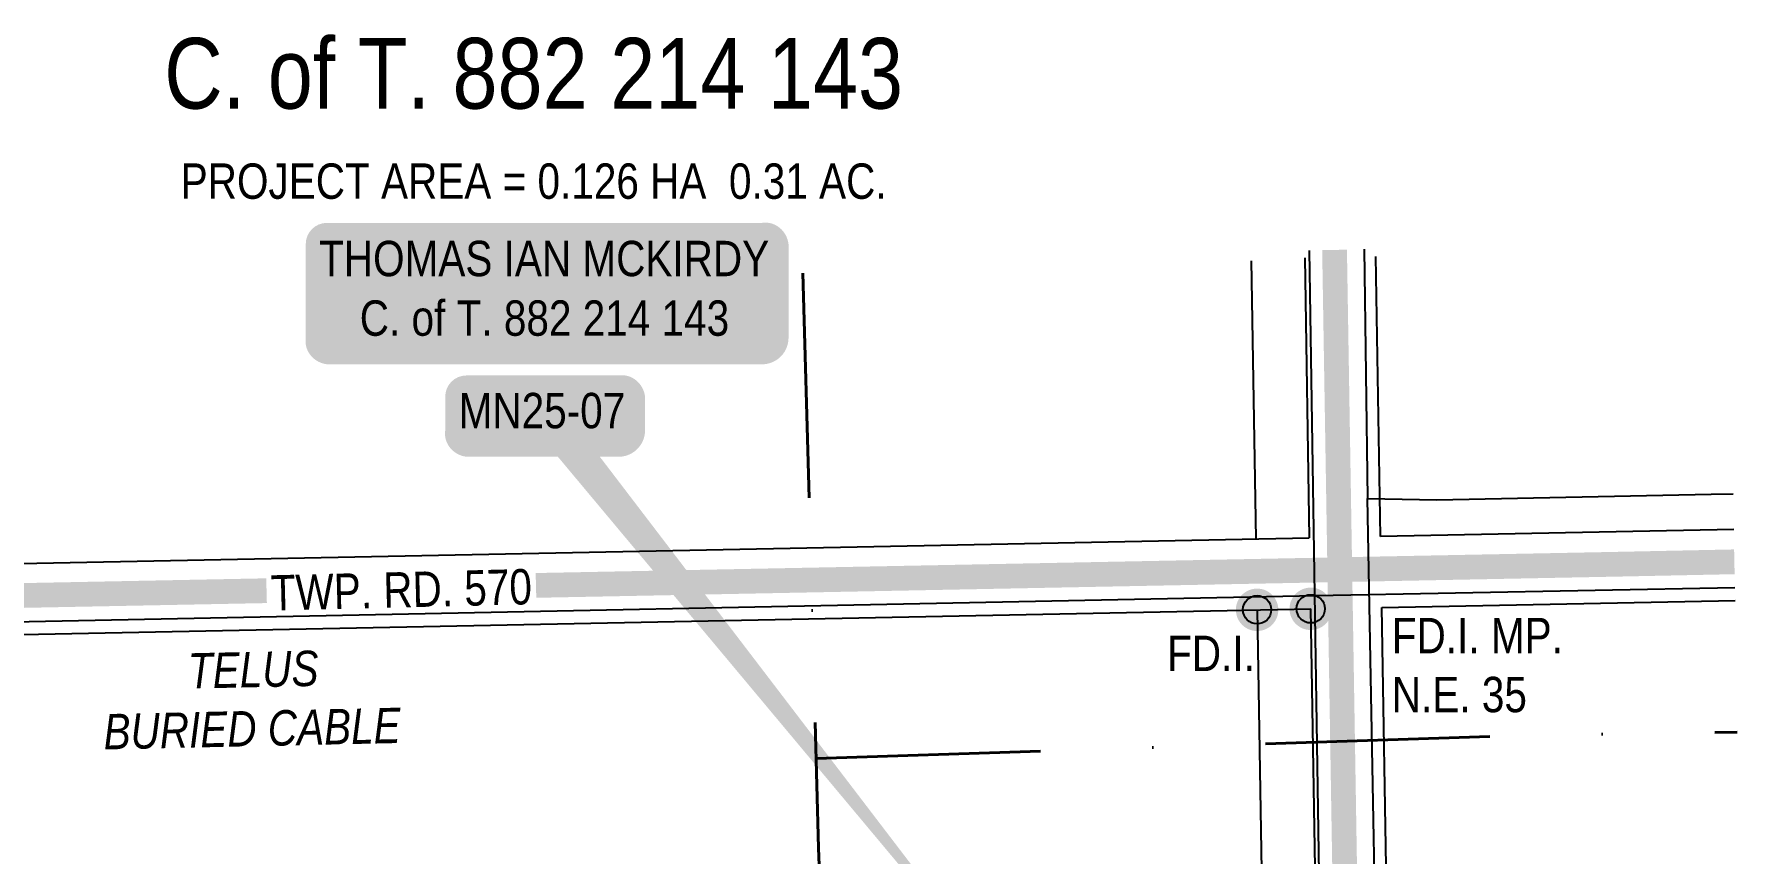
# Model space of a CAD drawing. Extents: x 88833 to 97610, y 5963373 to 5974710.
# Drawn here: x 91901.8 to 92386, y 5969823.3 to 5970055 of the extents above; entities that cross this region are included whole.
import ezdxf
from ezdxf.enums import TextEntityAlignment as Align

# ---------------------------------------------------------------- set-up
doc = ezdxf.new("R2010")
doc.units = 0
doc.header["$LTSCALE"] = 5
doc.linetypes.add('DASHDOT', pattern=[25.4, 12.7, -6.35, 0, -6.35])
for name, color, linetype in [('AS-OWNER', 7, 'Continuous'), ('AS-POWER', 104, 'foc-POWER'), ('AS-ROADS', 254, 'Continuous'), ('AS-TELEPHONE', 224, 'foc-TEL'), ('AS-TELEPHONE-T', 224, 'Continuous'), ('C-SYMBOL', 7, 'Continuous'), ('F-RW', 190, 'Continuous'), ('L-AREAREQUIRED', 7, 'Continuous'), ('L-MON', 1, 'Continuous'), ('L-ROAD-T', 7, 'Continuous'), ('L-SEC', 7, 'Continuous'), ('P-APEX RECON-LINE LIST', 240, 'Continuous')]:
    doc.layers.add(name, color=color, linetype=linetype)
doc.layers.add('AS-RECON EXISTING', color=151, linetype='DASHDOT', lineweight=40)
doc.styles.add('100L', font='ARIALN.TTF', dxfattribs={"height": 10})
doc.styles.add('175L', font='ARIALN.TTF', dxfattribs={"height": 2})
doc.styles.add('80', font='ARIALN.TTF', dxfattribs={"height": 10})
doc.styles.add('80L', font='ARIALN.TTF', dxfattribs={"height": 10})
doc.styles.add('foc-LtypeFont', font='ARIALN.TTF', dxfattribs={"height": 7.35})
doc.linetypes.add('foc-POWER', pattern='A,6,-1,["P",foc-LtypeFont,S=0.2,R=0,X=-0.625,Y=-0.75],-1.24,4', length=12.24)
doc.linetypes.add('foc-TEL', pattern='A,2,-1,["T",foc-LtypeFont,S=0.2,R=0,X=-0.425,Y=-0.75],-1.24,8', length=12.24)

# ---------------------------------------------------------------- blocks, each defined once
blk = doc.blocks.new('*U558')
at = {"true_color": 0xffffa8}
h = blk.add_hatch(color=51, dxfattribs=at)
edge = h.paths.add_edge_path()
edge.add_line((-21.5, -11.5), (21.5, -11.5))
edge.add_arc((21.5, -5.5), 6, 270, 360)
edge.add_line((27.5, -5.5), (27.5, 4))
edge.add_arc((21.5, 4), 6, 0, 90)
edge.add_line((21.5, 10), (-21.5, 10))
edge.add_arc((-21.5, 4), 6, 90, 180)
edge.add_line((-27.5, 4), (-27.5, -5.5))
edge.add_arc((-21.5, -5.5), 6, 180, 270)
at = {"color": 240, "flags": 128}
blk.add_lwpolyline([(-21.5, -11.5, 3, 3, 0), (21.5, -11.5, 3, 3, 0.414214), (27.5, -5.5, 3, 3, 0), (27.5, 4, 3, 0, 0.414214), (21.5, 10, 0, 0, 0), (-21.5, 10, 0, 0, 0.414214), (-27.5, 4, 0, 0, 0), (-27.5, -5.5, 0, 3, 0.414214)], format="xyseb", close=True, dxfattribs=at)
for points in [[(141.19, -176.68, 0, 10, 0), (0, 0, 5, 5, 0)], [(21.05, -6.93, 0, 10, 0), (0, 0, 5, 5, 0)]]:
    blk.add_lwpolyline(points, format="xyseb", dxfattribs=at)
at = {"color": 4, "style": '80'}
blk.add_attdef('OTHER_001', (-14.7, -5), '', height=10, dxfattribs=at)
blk = doc.blocks.new('*U493')
h = blk.add_hatch(color=59)
edge = h.paths.add_edge_path()
edge.add_line((-61.5, -20), (61.5, -20))
edge.add_arc((61.5, -14), 6, 270, 360)
edge.add_line((67.5, -14), (67.5, 12.5))
edge.add_arc((61.5, 12.5), 6, 0, 90)
edge.add_line((61.5, 18.5), (-61.5, 18.5))
edge.add_arc((-61.5, 12.5), 6, 90, 180)
edge.add_line((-67.5, 12.5), (-67.5, -14))
edge.add_arc((-61.5, -14), 6, 180, 270)
at = {"color": 1, "flags": 128}
blk.add_lwpolyline([(-61.5, -20, 3, 3, 0), (61.5, -20, 3, 3, 0.414214), (67.5, -14, 3, 3, 0), (67.5, 12.5, 3, 0, 0.414214), (61.5, 18.5, 0, 0, 0), (-61.5, 18.5, 0, 0, 0.414214), (-67.5, 12.5, 0, 0, 0), (-67.5, -14, 0, 3, 0.414214)], format="xyseb", close=True, dxfattribs=at)
blk.add_lwpolyline([(-56.05, -9.74, 0, 7.5, 0), (0, 0, 0, 0, 0)], format="xyseb", dxfattribs=at)
at = {"color": 1, "style": '80'}
blk.add_attdef('ENTER_TEXT_001', (-35.99, -5), '', height=10, dxfattribs=at)
blk = doc.blocks.new('fdia')
at = {"color": 255, "const_width": 1}
blk.add_lwpolyline([(-0.5, 0, 1), (0.5, 0, 1)], format="xyb", close=True, dxfattribs=at)
blk = doc.blocks.new('Fdiaa')
blk.add_blockref('fdia', (0, 0))
blk = doc.blocks.new('fdib')
at = {"color": 1, "const_width": 1.6}
blk.add_lwpolyline([(-0.4, 0, 1), (0.4, 0, 1)], format="xyb", close=True, dxfattribs=at)
at = {"color": 1}
blk.add_circle((0, 0), 0.8, dxfattribs=at)
blk = doc.blocks.new('Fdibb')
blk.add_blockref('fdib', (0, 0))
blk = doc.blocks.new('fdicc')
for name in ['Fdibb', 'Fdiaa']:
    blk.add_blockref(name, (0, 0))
blk = doc.blocks.new('FDI')
blk.add_blockref('fdicc', (0, 0))

msp = doc.modelspace()

# ---------------------------------------------------------------- linework, layer by layer
at = {"layer": 'AS-POWER', "flags": 128}
for points in [[(92277.821, 5969994.201), (92278.795, 5969923.756), (92298.376, 5969923.375), (92375.98, 5969924.92), (92382.182, 5969925.044)], [(92293.05, 5969160.94), (92278.795, 5969923.756)]]:
    msp.add_lwpolyline(points, dxfattribs=at)
at = {"layer": 'AS-RECON EXISTING', "flags": 128}
for points in [[(92124.007, 5969796.929), (92123.763, 5969798.948), (92124.017, 5969800.709), (92124.085, 5969802.769), (92123.919, 5969806.474), (92123.802, 5969817.464), (92123.596, 5969824.969), (92121.269, 5969909.832), (92118.941, 5969994.695)], [(92122.903, 5969850.251), (92318.926, 5969856.653), (92383.313, 5969857.681)]]:
    msp.add_lwpolyline(points, dxfattribs=at)
at = {"layer": 'AS-ROADS', "const_width": 7, "flags": 128}
for points in [[(92357.142, 5965756.439), (92333.488, 5966675.647), (92310.644, 5967663.78), (92293.117, 5968542.773), (92269.466, 5969994.037)], [(88905.14, 5969836.708), (90036.827, 5969860.088), (90749.64, 5969873.976), (91710.331, 5969892.624), (92348.91, 5969905.142), (92382.505, 5969905.836)]]:
    msp.add_lwpolyline(points, dxfattribs=at)
at = {"layer": 'AS-TELEPHONE', "flags": 128}
for points in [[(92266.204, 5969744.79), (92262.332, 5969993.897)], [(88833.114, 5969828.893), (89005.22, 5969831.929), (89729.645, 5969845.901), (89829.626, 5969847.833), (90634.16, 5969863.377), (90736.218, 5969865.443), (90812.333, 5969866.926), (90812.685, 5969866.933), (92264.194, 5969896.313), (92382.627, 5969898.534)]]:
    msp.add_lwpolyline(points, dxfattribs=at)
at = {"layer": 'F-RW', "flags": 128}
for points in [[(92245.918, 5969990.927), (92247.229, 5969912.343)], [(92247.564, 5969892.242), (92260.903, 5969092.811)]]:
    msp.add_lwpolyline(points, dxfattribs=at)
at = {"layer": 'L-SEC', "flags": 128}
for points in [[(92261.029, 5969991.788), (92262.324, 5969912.644)], [(92282.417, 5969913.021), (92281.121, 5969992.182)], [(92282.417, 5969913.044), (92382.35, 5969915.036)], [(91457.47, 5969896.598), (92262.324, 5969912.644)], [(92282.825, 5969892.945), (92382.687, 5969894.934)], [(91457.871, 5969876.498), (92262.725, 5969892.544)], [(92276.1, 5969093.096), (92262.725, 5969892.544)], [(92296.201, 5969093.432), (92282.825, 5969892.945)]]:
    msp.add_lwpolyline(points, dxfattribs=at)

# ---------------------------------------------------------------- block references
at = {"layer": 'AS-OWNER', "color": 5}
ref = msp.add_blockref('*U493', (92046.085, 5969983.187), dxfattribs=at)
ref.add_attrib('ENTER_TEXT_001', 'THOMAS IAN MCKIRDY', (91982.347, 5969986.606), dxfattribs={"layer": '0', "color": 1, "height": 10, "style": '80'})
ref.add_attrib('ENTER_TEXT_002', 'C. of T. 882 214 143', (91993.854, 5969969.762), dxfattribs={"layer": '0', "color": 1, "height": 10, "style": '80'})
at = {"layer": 'L-MON', "color": 5, "xscale": 5, "yscale": 5, "zscale": 5}
for p in [(92247.564, 5969892.264), (92262.725, 5969892.544)]:
    msp.add_blockref('FDI', p, dxfattribs=at)

# ---------------------------------------------------------------- texts
at = {"layer": 'AS-TELEPHONE-T', "insert": (91920.632, 5969879.42), "char_height": 10, "attachment_point": 1, "rotation": 1.25792, "style": '100L'}
msp.add_mtext_dynamic_manual_height_columns('\\pi24.532;{\\fArial Narrow|b0|i1|c0|p34;TELUS\\P\\pi0.29898;BURIED CABLE}', width=84.62251, gutter_width=55, heights=[0], dxfattribs=at)
at = {"layer": 'C-SYMBOL', "color": 3, "style": '175L'}
msp.add_text('C. of T. 882 214 143', height=20, dxfattribs=at).set_placement((92043.021, 5970027.985), align=Align.BOTTOM_CENTER)
at = {"layer": 'L-AREAREQUIRED', "color": 5, "style": '100L'}
msp.add_text('PROJECT AREA = 0.126 HA  0.31 AC.', height=10, dxfattribs=at).set_placement((92043.021, 5970005.485), align=Align.BOTTOM_CENTER)
at = {"layer": 'L-MON', "char_height": 10, "attachment_point": 1, "style": '100L'}
for s, width, insert in [('FD.I. MP.\\PN.E. 35', 47.49427, (92285.647, 5969889.979)), ('\\pi1.0618;FD.I.', 23.94038, (92221.05, 5969884.944))]:
    msp.add_mtext_dynamic_manual_height_columns(s, width=width, gutter_width=50, heights=[0], dxfattribs=dict(at, insert=insert))

# ---------------------------------------------------------------- next in the draw order: texts
at = {"layer": 'L-ROAD-T', "insert": (92005.478, 5969902.933), "char_height": 10, "width": 74.18777, "attachment_point": 2, "rotation": 1.42745, "style": '80L', "bg_fill": 3, "box_fill_scale": 1.1, "bg_fill_color": 256, "bg_fill_transparency": 0}
msp.add_mtext('TWP. RD. 570', dxfattribs=at)

# ---------------------------------------------------------------- next in the draw order: block references
at = {"layer": 'P-APEX RECON-LINE LIST'}
ref = msp.add_blockref('*U558', (92045.522, 5969948.536), dxfattribs=at)
ref.add_attrib('OTHER_001', 'MN25-07', (92021.815, 5969943.601), dxfattribs={"layer": '0', "color": 4, "height": 10, "style": '80'})

doc.saveas('drawing.dxf')
